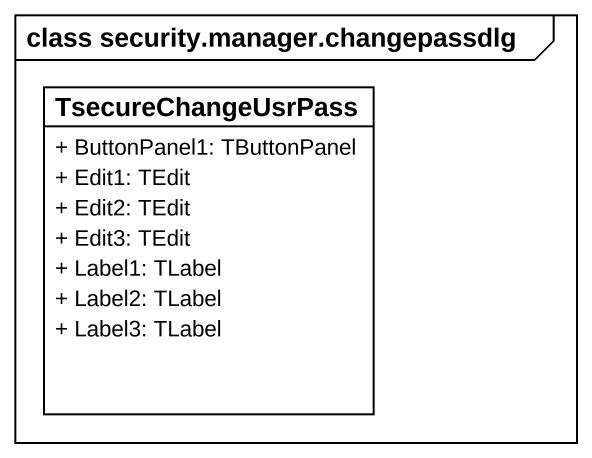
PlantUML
@startuml
mainframe class security.manager.changepassdlg
hide circle
hide empty members
skinparam classAttributeIconSize 0
class TsecureChangeUsrPass {
  + ButtonPanel1: TButtonPanel
  + Edit1: TEdit
  + Edit2: TEdit
  + Edit3: TEdit
  + Label1: TLabel
  + Label2: TLabel
  + Label3: TLabel
}
@enduml
